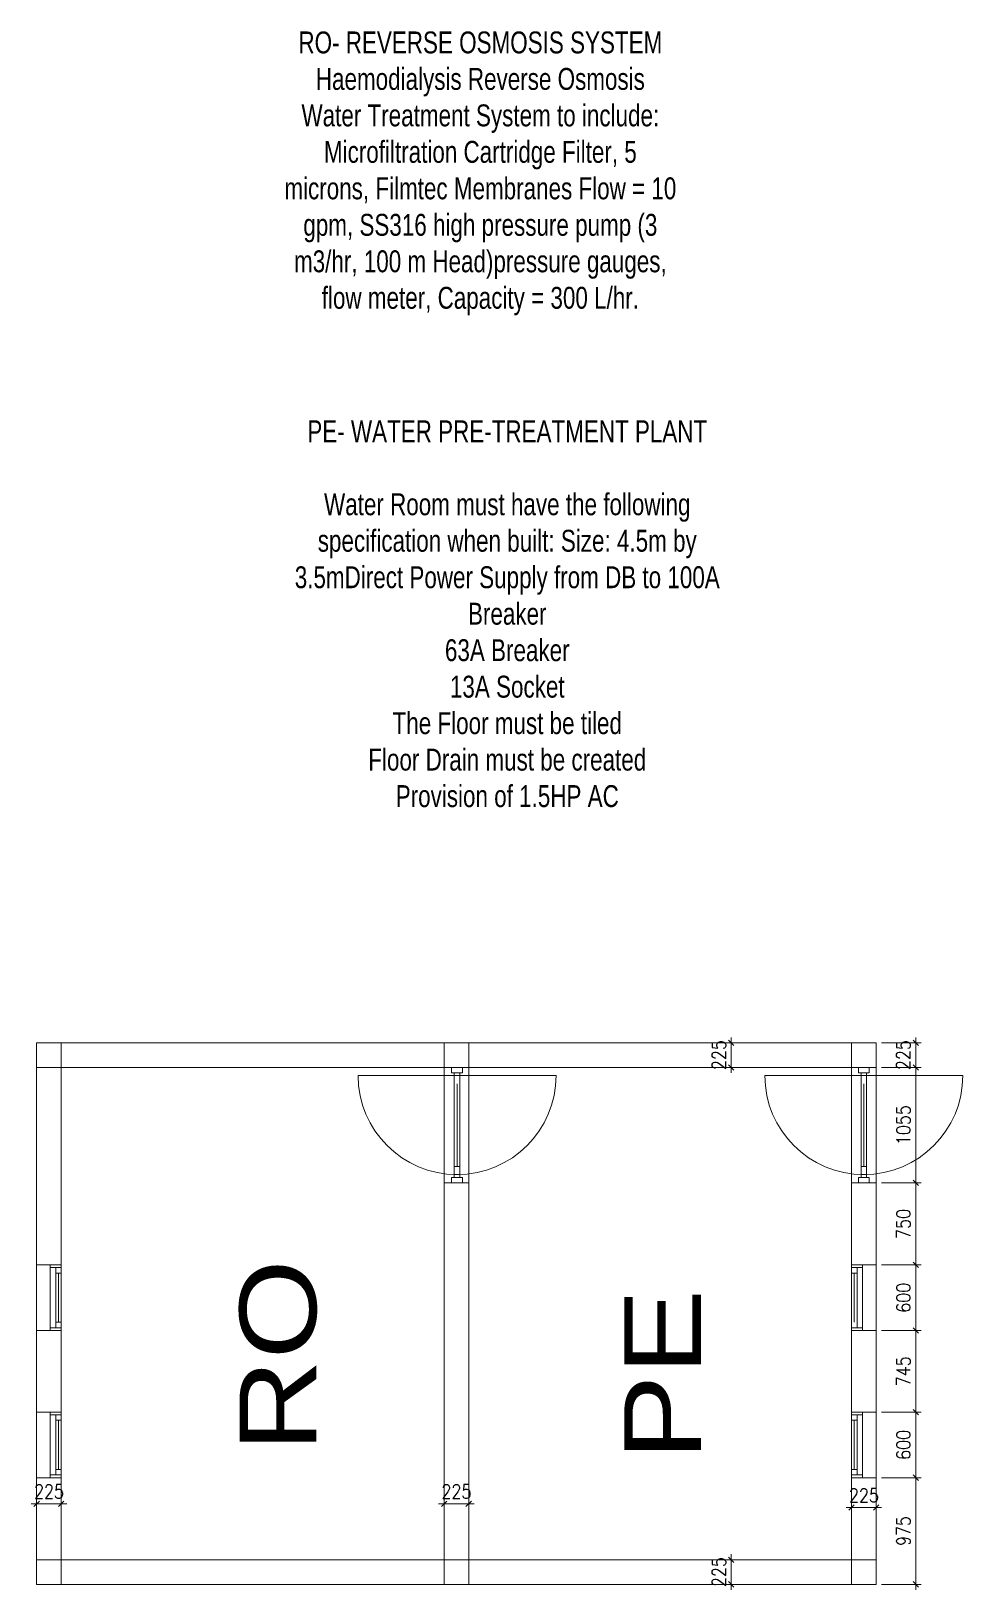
# Model space of a CAD drawing. Header units: metres. Extents: x -18745 to 220762, y -1579758 to -1356048.
# Drawn here: x 152235 to 160753, y -1375452 to -1361206 of the extents above; entities that cross this region are included whole.
import ezdxf

# ---------------------------------------------------------------- set-up
doc = ezdxf.new("R2010")
doc.units = ezdxf.units.M
doc.header["$PDMODE"] = 35
doc.layers.get('0').update_dxf_attribs({"lineweight": 0})
doc.layers.get('Defpoints').update_dxf_attribs({"lineweight": 0})
for name, color, linetype, lineweight in [('A-100 - Copy$0$Aluminum', 8, 'Continuous', 0), ('A-100 - Copy$0$Dim', 8, 'Continuous', 9), ('A-100 - Copy$0$Dims', 8, 'Continuous', 0), ('A-100 - Copy$0$Medical Equipment and Furniture', 8, 'Continuous', 0), ('A-100 - Copy$0$Structure', 8, 'Continuous', 9), ('A-100 - Copy$0$Walls', 8, 'Continuous', 0), ('A-100 - Copy$0$ΗΜ ΙΑ Κείμενο', 8, 'Continuous', 15)]:
    doc.layers.add(name, color=color, linetype=linetype, lineweight=lineweight)
doc.styles.add('A-100 - Copy$0$MARI3', font='arial.ttf', dxfattribs={"width": 1.2})
doc.styles.add('A-100 - Copy$0$ROMANS', font='romans.shx', dxfattribs={"width": 0.85})
doc.styles.add('A-100 - Copy$0$X3G_ENTITY_2587EA', font='swisscl.ttf', dxfattribs={"height": 200})
doc.dimstyles.new('A-100 - Copy$0$Dim 1-50', dxfattribs={"dimscale": 0.5, "dimtxt": 250, "dimasz": 100, "dimexe": 100, "dimexo": 100, "dimgap": 100, "dimtad": 1, "dimdec": 0, "dimzin": 0, "dimdsep": 46, "dimtxsty": 'A-100 - Copy$0$ROMANS', "dimblk": 'A-100 - Copy$0$_Oblique', "dimcen": 100, "dimdle": 100, "dimclrd": 8, "dimclre": 8, "dimclrt": 256, "dimadec": 1, "dimazin": 0, "dimtfac": 1, "dimtdec": 0, "dimtix": 1, "dimtmove": 1, "dimatfit": 3, "dimfxl": 0.5, "dimtolj": 1, "dimtzin": 0, "dimlwd": -1, "dimlwe": -1, "dimarcsym": 0})

# ---------------------------------------------------------------- blocks, each defined once
blk = doc.blocks.new('A-100 - Copy$0$_Oblique')
at = {"color": 0, "linetype": 'ByBlock', "lineweight": -2}
blk.add_line((-0.5, -0.5), (0.5, 0.5), dxfattribs=at)
blk = doc.blocks.new('*D194')
at = {"layer": 'A-100 - Copy$0$Dim', "color": 8, "transparency": 16777216}
for p, q in [((156010, -1374665), (155960, -1374665)), ((156235, -1374665), (156010, -1374665)), ((156235, -1374665), (156285, -1374665))]:
    blk.add_line(p, q, dxfattribs=at)
at = {"layer": 'Defpoints', "color": 0, "transparency": 16777216}
for p in [(156010, -1374665, 0), (156010, -1374665), (156235, -1374665, 0)]:
    blk.add_point(p, dxfattribs=at)
at = {"layer": 'A-100 - Copy$0$Dim', "color": 8, "transparency": 16777216, "xscale": 50, "yscale": 50, "zscale": 50}
blk.add_blockref('A-100 - Copy$0$_Oblique', (156010, -1374665), dxfattribs=at)
at = {"layer": 'A-100 - Copy$0$Dim', "color": 8, "transparency": 16777216, "xscale": 50, "yscale": 50, "zscale": 50, "rotation": 180}
blk.add_blockref('A-100 - Copy$0$_Oblique', (156235, -1374665), dxfattribs=at)
at = {"layer": 'A-100 - Copy$0$Dim', "transparency": 16777216, "insert": (156123, -1374553), "char_height": 125, "attachment_point": 5, "style": 'A-100 - Copy$0$ROMANS'}
blk.add_mtext('\\A1;225', dxfattribs=at)
blk = doc.blocks.new('*D187')
at = {"layer": 'A-100 - Copy$0$Dim', "color": 8, "transparency": 16777216}
for p, q in [((159735, -1374700), (159685, -1374700)), ((159735, -1374700), (159960, -1374700)), ((159960, -1374700), (160010, -1374700))]:
    blk.add_line(p, q, dxfattribs=at)
at = {"layer": 'Defpoints', "color": 0, "transparency": 16777216}
for p in [(159735, -1374700, 0), (159960, -1374700, 0), (159960, -1374700)]:
    blk.add_point(p, dxfattribs=at)
at = {"layer": 'A-100 - Copy$0$Dim', "color": 8, "transparency": 16777216, "xscale": 50, "yscale": 50, "zscale": 50}
blk.add_blockref('A-100 - Copy$0$_Oblique', (159735, -1374700), dxfattribs=at)
at = {"layer": 'A-100 - Copy$0$Dim', "color": 8, "transparency": 16777216, "xscale": 50, "yscale": 50, "zscale": 50, "rotation": 180}
blk.add_blockref('A-100 - Copy$0$_Oblique', (159960, -1374700), dxfattribs=at)
at = {"layer": 'A-100 - Copy$0$Dim', "transparency": 16777216, "insert": (159848, -1374588), "char_height": 125, "attachment_point": 5, "style": 'A-100 - Copy$0$ROMANS'}
blk.add_mtext('\\A1;225', dxfattribs=at)
blk = doc.blocks.new('*D188')
at = {"layer": 'A-100 - Copy$0$Dim', "color": 8, "transparency": 16777216}
for p, q in [((160323, -1375452), (160323, -1374377)), ((160010, -1374427), (160373, -1374427)), ((160010, -1375402), (160373, -1375402))]:
    blk.add_line(p, q, dxfattribs=at)
at = {"layer": 'Defpoints', "color": 0, "transparency": 16777216}
for p in [(159960, -1374427, 0), (160323, -1374427), (159960, -1375402, 0)]:
    blk.add_point(p, dxfattribs=at)
at = {"layer": 'A-100 - Copy$0$Dim', "color": 8, "transparency": 16777216, "xscale": 50, "yscale": 50, "zscale": 50}
for p, rotation in [((160323, -1374427), 90), ((160323, -1375402), 270)]:
    blk.add_blockref('A-100 - Copy$0$_Oblique', p, dxfattribs=dict(at, rotation=rotation))
at = {"layer": 'A-100 - Copy$0$Dim', "transparency": 16777216, "insert": (160210, -1374914), "char_height": 125, "attachment_point": 5, "rotation": 90, "style": 'A-100 - Copy$0$ROMANS'}
blk.add_mtext('\\A1;975', dxfattribs=at)
blk = doc.blocks.new('*D189')
at = {"layer": 'A-100 - Copy$0$Dim', "color": 8, "transparency": 16777216}
for p, q in [((160010, -1373827), (160373, -1373827)), ((160323, -1374477), (160323, -1373777)), ((160010, -1374427), (160373, -1374427))]:
    blk.add_line(p, q, dxfattribs=at)
at = {"layer": 'Defpoints', "color": 0, "transparency": 16777216}
for p in [(159960, -1373827, 0), (160323, -1373827), (159960, -1374427, 0)]:
    blk.add_point(p, dxfattribs=at)
at = {"layer": 'A-100 - Copy$0$Dim', "color": 8, "transparency": 16777216, "xscale": 50, "yscale": 50, "zscale": 50}
for p, rotation in [((160323, -1373827), 90), ((160323, -1374427), 270)]:
    blk.add_blockref('A-100 - Copy$0$_Oblique', p, dxfattribs=dict(at, rotation=rotation))
at = {"layer": 'A-100 - Copy$0$Dim', "transparency": 16777216, "insert": (160210, -1374127), "char_height": 125, "attachment_point": 5, "rotation": 90, "style": 'A-100 - Copy$0$ROMANS'}
blk.add_mtext('\\A1;600', dxfattribs=at)
blk = doc.blocks.new('*D190')
at = {"layer": 'A-100 - Copy$0$Dim', "color": 8, "transparency": 16777216}
for p, q in [((160010, -1373082), (160373, -1373082)), ((160323, -1373877), (160323, -1373032)), ((160010, -1373827), (160373, -1373827))]:
    blk.add_line(p, q, dxfattribs=at)
at = {"layer": 'Defpoints', "color": 0, "transparency": 16777216}
for p in [(159960, -1373082, 0), (160323, -1373082), (159960, -1373827, 0)]:
    blk.add_point(p, dxfattribs=at)
at = {"layer": 'A-100 - Copy$0$Dim', "color": 8, "transparency": 16777216, "xscale": 50, "yscale": 50, "zscale": 50}
for p, rotation in [((160323, -1373082), 90), ((160323, -1373827), 270)]:
    blk.add_blockref('A-100 - Copy$0$_Oblique', p, dxfattribs=dict(at, rotation=rotation))
at = {"layer": 'A-100 - Copy$0$Dim', "transparency": 16777216, "insert": (160210, -1373454), "char_height": 125, "attachment_point": 5, "rotation": 90, "style": 'A-100 - Copy$0$ROMANS'}
blk.add_mtext('\\A1;745', dxfattribs=at)
blk = doc.blocks.new('*D191')
at = {"layer": 'A-100 - Copy$0$Dim', "color": 8, "transparency": 16777216}
for p, q in [((160010, -1372482), (160373, -1372482)), ((160323, -1373132), (160323, -1372432)), ((160010, -1373082), (160373, -1373082))]:
    blk.add_line(p, q, dxfattribs=at)
at = {"layer": 'Defpoints', "color": 0, "transparency": 16777216}
for p in [(159960, -1372482, 0), (160323, -1372482), (159960, -1373082, 0)]:
    blk.add_point(p, dxfattribs=at)
at = {"layer": 'A-100 - Copy$0$Dim', "color": 8, "transparency": 16777216, "xscale": 50, "yscale": 50, "zscale": 50}
for p, rotation in [((160323, -1372482), 90), ((160323, -1373082), 270)]:
    blk.add_blockref('A-100 - Copy$0$_Oblique', p, dxfattribs=dict(at, rotation=rotation))
at = {"layer": 'A-100 - Copy$0$Dim', "transparency": 16777216, "insert": (160210, -1372782), "char_height": 125, "attachment_point": 5, "rotation": 90, "style": 'A-100 - Copy$0$ROMANS'}
blk.add_mtext('\\A1;600', dxfattribs=at)
blk = doc.blocks.new('*D192')
at = {"layer": 'A-100 - Copy$0$Dim', "color": 8, "transparency": 16777216}
for p, q in [((160323, -1372532), (160323, -1371682)), ((160010, -1371732), (160373, -1371732)), ((160010, -1372482), (160373, -1372482))]:
    blk.add_line(p, q, dxfattribs=at)
at = {"layer": 'Defpoints', "color": 0, "transparency": 16777216}
for p in [(159960, -1371732, 0), (160323, -1371732), (159960, -1372482, 0)]:
    blk.add_point(p, dxfattribs=at)
at = {"layer": 'A-100 - Copy$0$Dim', "color": 8, "transparency": 16777216, "xscale": 50, "yscale": 50, "zscale": 50}
for p, rotation in [((160323, -1371732), 90), ((160323, -1372482), 270)]:
    blk.add_blockref('A-100 - Copy$0$_Oblique', p, dxfattribs=dict(at, rotation=rotation))
at = {"layer": 'A-100 - Copy$0$Dim', "transparency": 16777216, "insert": (160210, -1372107), "char_height": 125, "attachment_point": 5, "rotation": 90, "style": 'A-100 - Copy$0$ROMANS'}
blk.add_mtext('\\A1;750', dxfattribs=at)
blk = doc.blocks.new('*D193')
at = {"layer": 'A-100 - Copy$0$Dim', "color": 8, "transparency": 16777216}
for p, q in [((160010, -1370677), (160373, -1370677)), ((160323, -1371782), (160323, -1370627)), ((160010, -1371732), (160373, -1371732))]:
    blk.add_line(p, q, dxfattribs=at)
at = {"layer": 'Defpoints', "color": 0, "transparency": 16777216}
for p in [(159960, -1370677), (160323, -1370677), (159960, -1371732, 0)]:
    blk.add_point(p, dxfattribs=at)
at = {"layer": 'A-100 - Copy$0$Dim', "color": 8, "transparency": 16777216, "xscale": 50, "yscale": 50, "zscale": 50}
for p, rotation in [((160323, -1370677), 90), ((160323, -1371732), 270)]:
    blk.add_blockref('A-100 - Copy$0$_Oblique', p, dxfattribs=dict(at, rotation=rotation))
at = {"layer": 'A-100 - Copy$0$Dim', "transparency": 16777216, "insert": (160210, -1371204), "char_height": 125, "attachment_point": 5, "rotation": 90, "style": 'A-100 - Copy$0$ROMANS'}
blk.add_mtext('\\A1;1055', dxfattribs=at)
blk = doc.blocks.new('*D195')
at = {"layer": 'A-100 - Copy$0$Dim', "color": 8, "transparency": 16777216}
for p, q in [((160323, -1370452), (160323, -1370402)), ((160010, -1370452), (160373, -1370452)), ((160323, -1370677), (160323, -1370452)), ((160010, -1370677), (160373, -1370677)), ((160323, -1370677), (160323, -1370727))]:
    blk.add_line(p, q, dxfattribs=at)
at = {"layer": 'Defpoints', "color": 0, "transparency": 16777216}
for p in [(159960, -1370452), (160323, -1370452), (159960, -1370677)]:
    blk.add_point(p, dxfattribs=at)
at = {"layer": 'A-100 - Copy$0$Dim', "color": 8, "transparency": 16777216, "xscale": 50, "yscale": 50, "zscale": 50}
for p, rotation in [((160323, -1370452), 270), ((160323, -1370677), 90)]:
    blk.add_blockref('A-100 - Copy$0$_Oblique', p, dxfattribs=dict(at, rotation=rotation))
at = {"layer": 'A-100 - Copy$0$Dim', "transparency": 16777216, "insert": (160210, -1370564), "char_height": 125, "attachment_point": 5, "rotation": 90, "style": 'A-100 - Copy$0$ROMANS'}
blk.add_mtext('\\A1;225', dxfattribs=at)
blk = doc.blocks.new('*D196')
at = {"layer": 'A-100 - Copy$0$Dim', "color": 8, "transparency": 16777216}
for p, q in [((158635, -1375177), (158635, -1375127)), ((158635, -1375177), (158635, -1375402)), ((158635, -1375402), (158635, -1375452))]:
    blk.add_line(p, q, dxfattribs=at)
at = {"layer": 'Defpoints', "color": 0, "transparency": 16777216}
for p in [(158635, -1375177), (158635, -1375402, 0), (158635, -1375402)]:
    blk.add_point(p, dxfattribs=at)
at = {"layer": 'A-100 - Copy$0$Dim', "color": 8, "transparency": 16777216, "xscale": 50, "yscale": 50, "zscale": 50}
for p, rotation in [((158635, -1375177), 270), ((158635, -1375402), 90)]:
    blk.add_blockref('A-100 - Copy$0$_Oblique', p, dxfattribs=dict(at, rotation=rotation))
at = {"layer": 'A-100 - Copy$0$Dim', "transparency": 16777216, "insert": (158523, -1375289), "char_height": 125, "attachment_point": 5, "rotation": 90, "style": 'A-100 - Copy$0$ROMANS'}
blk.add_mtext('\\A1;225', dxfattribs=at)
blk = doc.blocks.new('*D197')
at = {"layer": 'A-100 - Copy$0$Dim', "color": 8, "transparency": 16777216}
for p, q in [((158635, -1370452), (158635, -1370402)), ((158635, -1370677), (158635, -1370452)), ((158635, -1370677), (158635, -1370727))]:
    blk.add_line(p, q, dxfattribs=at)
at = {"layer": 'Defpoints', "color": 0, "transparency": 16777216}
for p in [(158635, -1370452), (158635, -1370452), (158635, -1370677)]:
    blk.add_point(p, dxfattribs=at)
at = {"layer": 'A-100 - Copy$0$Dim', "color": 8, "transparency": 16777216, "xscale": 50, "yscale": 50, "zscale": 50}
for p, rotation in [((158635, -1370452), 270), ((158635, -1370677), 90)]:
    blk.add_blockref('A-100 - Copy$0$_Oblique', p, dxfattribs=dict(at, rotation=rotation))
at = {"layer": 'A-100 - Copy$0$Dim', "transparency": 16777216, "insert": (158523, -1370564), "char_height": 125, "attachment_point": 5, "rotation": 90, "style": 'A-100 - Copy$0$ROMANS'}
blk.add_mtext('\\A1;225', dxfattribs=at)
blk = doc.blocks.new('*D198')
at = {"layer": 'A-100 - Copy$0$Dim', "color": 8, "transparency": 16777216}
for p, q in [((152285, -1374665), (152235, -1374665)), ((152510, -1374665), (152285, -1374665)), ((152510, -1374665), (152560, -1374665))]:
    blk.add_line(p, q, dxfattribs=at)
at = {"layer": 'Defpoints', "color": 0, "transparency": 16777216}
for p in [(152285, -1374665, 0), (152285, -1374665), (152510, -1374665)]:
    blk.add_point(p, dxfattribs=at)
at = {"layer": 'A-100 - Copy$0$Dim', "color": 8, "transparency": 16777216, "xscale": 50, "yscale": 50, "zscale": 50}
blk.add_blockref('A-100 - Copy$0$_Oblique', (152285, -1374665), dxfattribs=at)
at = {"layer": 'A-100 - Copy$0$Dim', "color": 8, "transparency": 16777216, "xscale": 50, "yscale": 50, "zscale": 50, "rotation": 180}
blk.add_blockref('A-100 - Copy$0$_Oblique', (152510, -1374665), dxfattribs=at)
at = {"layer": 'A-100 - Copy$0$Dim', "transparency": 16777216, "insert": (152398, -1374553), "char_height": 125, "attachment_point": 5, "style": 'A-100 - Copy$0$ROMANS'}
blk.add_mtext('\\A1;225', dxfattribs=at)
blk = doc.blocks.new('A-100 - Copy')
blk.add_line((152510, -1372551.6), (152510, -1372001.6))
at = {"layer": 'A-100 - Copy$0$Aluminum'}
for p, q in [((156103.6, -1370751.6), (155223.6, -1370751.6)), ((156103.6, -1370726.6), (156103.6, -1371681.6, 0)), ((156103.6, -1370751.6), (156153.6, -1370751.6)), ((156128.6, -1370826.6), (156128.6, -1371581.6, 0)), ((156153.6, -1370726.6), (156153.6, -1371681.6, 0)), ((156153.6, -1370751.6), (157033.6, -1370751.6)), ((159822.5, -1370751.6, 0), (158942.5, -1370751.6, 0)), ((159822.5, -1370726.6, 0), (159822.5, -1371681.6, 0)), ((159822.5, -1370751.6, 0), (159872.5, -1370751.6, 0)), ((159847.5, -1370826.6, 0), (159847.5, -1371581.6, 0)), ((159872.5, -1370726.6, 0), (159872.5, -1371681.6, 0)), ((159872.5, -1370751.6, 0), (160752.5, -1370751.6, 0)), ((156103.6, -1371581.6, 0), (156153.6, -1371581.6, 0)), ((156103.6, -1371656.6, 0), (156153.6, -1371656.6, 0)), ((159822.5, -1371581.6, 0), (159872.5, -1371581.6, 0)), ((159822.5, -1371656.6, 0), (159872.5, -1371656.6, 0)), ((152410, -1372481.6, -2.4), (152410, -1373081.6, -2.4)), ((152410, -1372506.6, -2.4), (152510, -1372506.6, -2.4)), ((152460, -1372506.6, -2.4), (152460, -1373056.6, -2.4)), ((152460, -1372556.6, -2.4), (152510, -1372556.6, -2.4)), ((152485, -1373006.6, -2.4), (152485, -1372556.6, -2.4)), ((159835, -1372506.6, -2.4), (159735, -1372506.6, -2.4)), ((159785, -1372556.6, -2.4), (159735, -1372556.6, -2.4)), ((159760, -1373006.6, -2.4), (159760, -1372556.6, -2.4)), ((159785, -1372506.6, -2.4), (159785, -1373056.6, -2.4)), ((159835, -1372481.6, -2.4), (159835, -1373081.6, -2.4)), ((152410, -1373056.6, -2.4), (152510, -1373056.6, -2.4)), ((152460, -1373006.6, -2.4), (152510, -1373006.6, -2.4)), ((159835, -1373056.6, -2.4), (159735, -1373056.6, -2.4)), ((152410, -1373826.6), (152410, -1374426.6)), ((152410, -1373851.6, -2.4), (152510, -1373851.6, -2.4)), ((152460, -1373851.6, -2.4), (152460, -1374401.6, -2.4)), ((159835, -1373851.6, -2.4), (159735, -1373851.6, -2.4)), ((159785, -1373851.6, -2.4), (159785, -1374401.6, -2.4)), ((159835, -1373826.6), (159835, -1374426.6)), ((152460, -1373901.6, -2.4), (152510, -1373901.6, -2.4)), ((152485, -1374351.6, -2.4), (152485, -1373901.6, -2.4)), ((159785, -1373901.6, -2.4), (159735, -1373901.6, -2.4)), ((159760, -1374351.6, -2.4), (159760, -1373901.6, -2.4)), ((152410, -1374401.6, -2.4), (152510, -1374401.6, -2.4)), ((152460, -1374351.6, -2.4), (152510, -1374351.6, -2.4)), ((159785, -1374351.6, -2.4), (159735, -1374351.6, -2.4)), ((159835, -1374401.6, -2.4), (159735, -1374401.6, -2.4))]:
    blk.add_line(p, q, dxfattribs=at)
for points in [[(156078.6, -1370726.6), (156178.6, -1370726.6), (156178.6, -1370676.6), (156078.6, -1370676.6)], [(156078.6, -1371681.6), (156178.6, -1371681.6), (156178.6, -1371731.6), (156078.6, -1371731.6)]]:
    blk.add_lwpolyline(points, close=True, dxfattribs=at)
at = {"layer": 'A-100 - Copy$0$Aluminum', "elevation": 0}
for points in [[(159797.5, -1370726.6), (159897.5, -1370726.6), (159897.5, -1370676.6), (159797.5, -1370676.6)], [(159797.5, -1371681.6), (159897.5, -1371681.6), (159897.5, -1371731.6), (159797.5, -1371731.6)]]:
    blk.add_lwpolyline(points, close=True, dxfattribs=at)
at = {"layer": 'A-100 - Copy$0$Aluminum'}
for centre in [(156128.6, -1370751.6), (159847.5, -1370751.6, 0)]:
    blk.add_arc(centre, 905, 180, 0, dxfattribs=at)
at = {"layer": 'A-100 - Copy$0$Structure'}
for points in [[(152285, -1370676.6), (152285, -1370451.6), (152510, -1370451.6), (152510, -1370676.6)], [(156010, -1370676.6), (156010, -1370451.6), (156235, -1370451.6), (156235, -1370676.6)], [(152285, -1375401.6), (152285, -1375176.6), (152510, -1375176.6), (152510, -1375401.6)], [(156010, -1375401.6), (156010, -1375176.6), (156235, -1375176.6), (156235, -1375401.6)], [(159735, -1375401.6), (159735, -1375176.6), (159960, -1375176.6), (159960, -1375401.6)]]:
    blk.add_lwpolyline(points, close=True, dxfattribs=at)
at = {"layer": 'A-100 - Copy$0$Structure', "elevation": 0}
blk.add_lwpolyline([(159735, -1370676.6), (159735, -1370451.6), (159960, -1370451.6), (159960, -1370676.6)], close=True, dxfattribs=at)
at = {"layer": 'A-100 - Copy$0$Walls'}
for p, q in [((159735, -1370451.6, 0), (152510, -1370451.6, 0)), ((152285, -1375401.6), (152285, -1370676.6)), ((152285, -1375401.6), (152285, -1370676.6)), ((159735, -1370676.6), (152510, -1370676.6)), ((159735, -1370676.6), (152510, -1370676.6)), ((152510, -1375401.6), (152510, -1370676.6)), ((152510, -1375401.6), (152510, -1370676.6)), ((156010, -1375401.6), (156010, -1370676.6)), ((156235, -1375401.6), (156235, -1370676.6)), ((159735, -1375401.6), (159735, -1370676.6)), ((159960, -1375401.6), (159960, -1370676.6)), ((156235, -1371731.6, 0), (156010, -1371731.6, 0)), ((159960, -1371731.6), (159735, -1371731.6)), ((152285, -1372481.6), (152510, -1372481.6)), ((159960, -1372481.6), (159735, -1372481.6)), ((152510, -1373081.6), (152285, -1373081.6)), ((159735, -1373081.6), (159960, -1373081.6)), ((152510, -1373826.6), (152285, -1373826.6)), ((159735, -1373826.6), (159960, -1373826.6)), ((152510, -1374426.6), (152285, -1374426.6)), ((159735, -1374426.6), (159960, -1374426.6)), ((159735, -1375176.6), (152510, -1375176.6)), ((159735, -1375176.6), (159960, -1375176.6)), ((159735, -1375401.6), (152510, -1375401.6)), ((159735, -1375401.6, 0), (152735, -1375401.6))]:
    blk.add_line(p, q, dxfattribs=at)
at = {"layer": 'A-100 - Copy$0$ΗΜ ΙΑ Κείμενο'}
blk.add_line((152285, -1375401.6, 0), (152285, -1370901.6, 0), dxfattribs=at)
at = {"layer": 'A-100 - Copy$0$Dims', "style": 'A-100 - Copy$0$MARI3', "width": 1.2}
for s, p in [('RO', (154841.3, -1374193.7, 0)), ('PE', (158358.2, -1374269.7, 0))]:
    blk.add_text(s, height=701.14, rotation=90, dxfattribs=at).set_placement(p)
at = {"layer": 'A-100 - Copy$0$Medical Equipment and Furniture', "char_height": 200, "attachment_point": 2, "style": 'A-100 - Copy$0$X3G_ENTITY_2587EA'}
for s, insert, width in [('RO- REVERSE OSMOSIS SYSTEM\\PHaemodialysis Reverse Osmosis Water Treatment System to include:\\PMicrofiltration Cartridge Filter, 5 microns, Filmtec Membranes Flow = 10 gpm, SS316 high pressure pump (3 m3/hr, 100 m Head)pressure gauges, flow meter, Capacity = 300 L/hr. ', (156341.6, -1361208.9, 0), 3575.279), ('PE- WATER PRE-TREATMENT PLANT\\P\\PWater Room must have the following specification when built: Size: 4.5m by 3.5mDirect Power Supply from DB to 100A Breaker \\P63A Breaker \\P13A Socket \\PThe Floor must be tiled \\PFloor Drain must be created \\PProvision of 1.5HP AC ', (156587.6, -1364763.2, 0), 3929.434)]:
    blk.add_mtext(s, dxfattribs=dict(at, insert=insert, width=width))
at = {"layer": 'A-100 - Copy$0$Dim'}
for base, p1, p2, angle, picture, middle in [((158635.1, -1370451.6, 0), (158635.1, -1370676.6, 0), (158635.1, -1370451.6, 0), 90, '*D197', (158522.6, -1370564.1, 0)), ((160322.7, -1370451.6, 0), (159960, -1370676.6, 0), (159960, -1370451.6, 0), 90, '*D195', (160210.2, -1370564.1, 0)), ((160322.7, -1370676.6, 0), (159960, -1371731.6), (159960, -1370676.6, 0), 90, '*D193', (160210.2, -1371204.1, 0)), ((160322.7, -1371731.6, 0), (159960, -1372481.6), (159960, -1371731.6), 90, '*D192', (160210.2, -1372106.6, 0)), ((160322.7, -1372481.6, 0), (159960, -1373081.6), (159960, -1372481.6), 90, '*D191', (160210.2, -1372781.6, 0)), ((160322.7, -1373081.6, 0), (159960, -1373826.6), (159960, -1373081.6), 90, '*D190', (160210.2, -1373454.1, 0)), ((160322.7, -1373826.6, 0), (159960, -1374426.6), (159960, -1373826.6), 90, '*D189', (160210.2, -1374126.6, 0)), ((160322.7, -1374426.6, 0), (159960, -1375401.6), (159960, -1374426.6), 90, '*D188', (160210.2, -1374914.1, 0)), ((152285, -1374665.1, 0), (152510, -1374665.1, 0), (152285, -1374665.1), 180, '*D198', (152397.5, -1374552.6, 0)), ((156010, -1374665.1, 0), (156235, -1374665.1), (156010, -1374665.1), 180, '*D194', (156122.5, -1374552.6, 0)), ((159960, -1374700.2, 0), (159735, -1374700.2), (159960, -1374700.2), 180, '*D187', (159847.5, -1374587.7, 0)), ((158635.1, -1375401.6, 0), (158635.1, -1375176.6, 0), (158635.1, -1375401.6), 90, '*D196', (158522.6, -1375289.1, 0))]:
    dim = blk.add_linear_dim(base=base, p1=p1, p2=p2, angle=angle, dimstyle='A-100 - Copy$0$Dim 1-50', dxfattribs=at)
    dim.commit()
    dim.dimension.update_dxf_attribs({"geometry": picture, "text_midpoint": middle})

msp = doc.modelspace()

# ---------------------------------------------------------------- block references
msp.add_blockref('A-100 - Copy', (0, 0))

doc.saveas('drawing.dxf')
